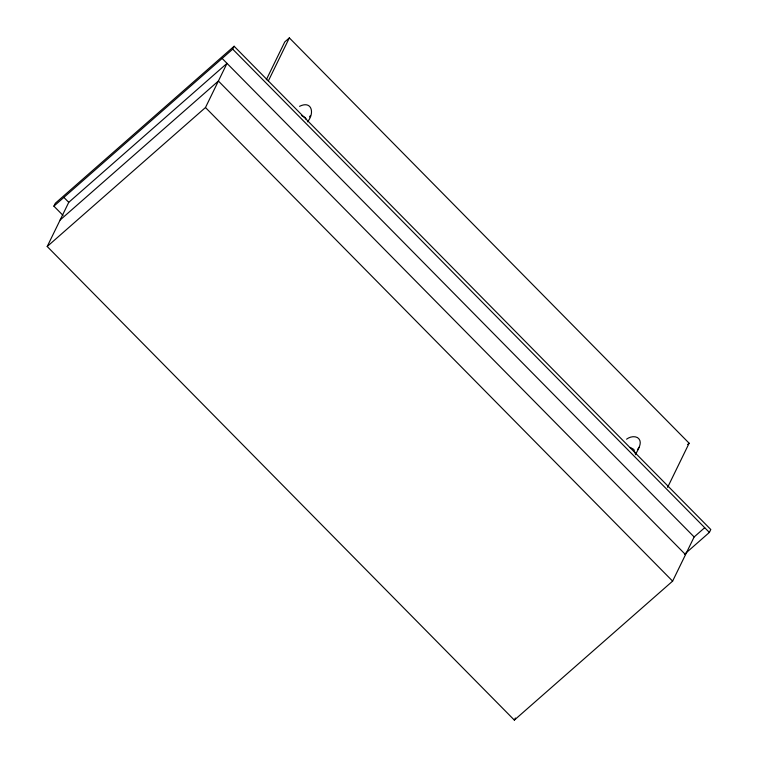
<?xml version="1.0" encoding="UTF-8"?>
<svg xmlns="http://www.w3.org/2000/svg" width="758" height="758" viewBox="0 0 758 758"><rect width="100%" height="100%" fill="white"/><g stroke="black" fill="none" stroke-linecap="round" stroke-linejoin="round"><path stroke-width="1.14" d="M307.407 121.83C314.76 113.871 312.23 100.037 299.543 106.328M635.46 454.705C637.62 449.911 643.788 441.895 637.459 437.565C633.925 435.784 629.623 436.921 626.563 439.176M63.037 215.424L53.903 206.157L55.325 203.248L234.118 46.247L710.796 529.51L709.374 532.429L684.493 554.278M47.204 246.502L68.751 202.339L227.012 63.359L205.475 107.532L47.204 246.502L514.341 720.1L672.611 581.13L694.148 536.958L704.703 527.691M53.903 206.157L232.697 49.156L234.118 46.247M266.295 79.779L284.762 41.927L289.348 37.9L689.136 443.222L667.599 487.394M268.313 81.021L289.348 37.9M514.341 720.1L515.374 717.978M309.501 116.94L310.515 115.472M637.563 449.494L639.079 447.286M60.128 220L218.399 81.03L685.535 554.629M687.61 444.567L689.136 443.222M301.712 115.595L305.275 117.632L306.251 119.385M630.277 447.419L633.84 449.456L635.166 453.284M232.697 49.156L709.374 532.429M222.141 58.423L694.148 536.958M205.475 107.532L672.611 581.13M63.88 197.402L68.751 202.339"/></g></svg>
